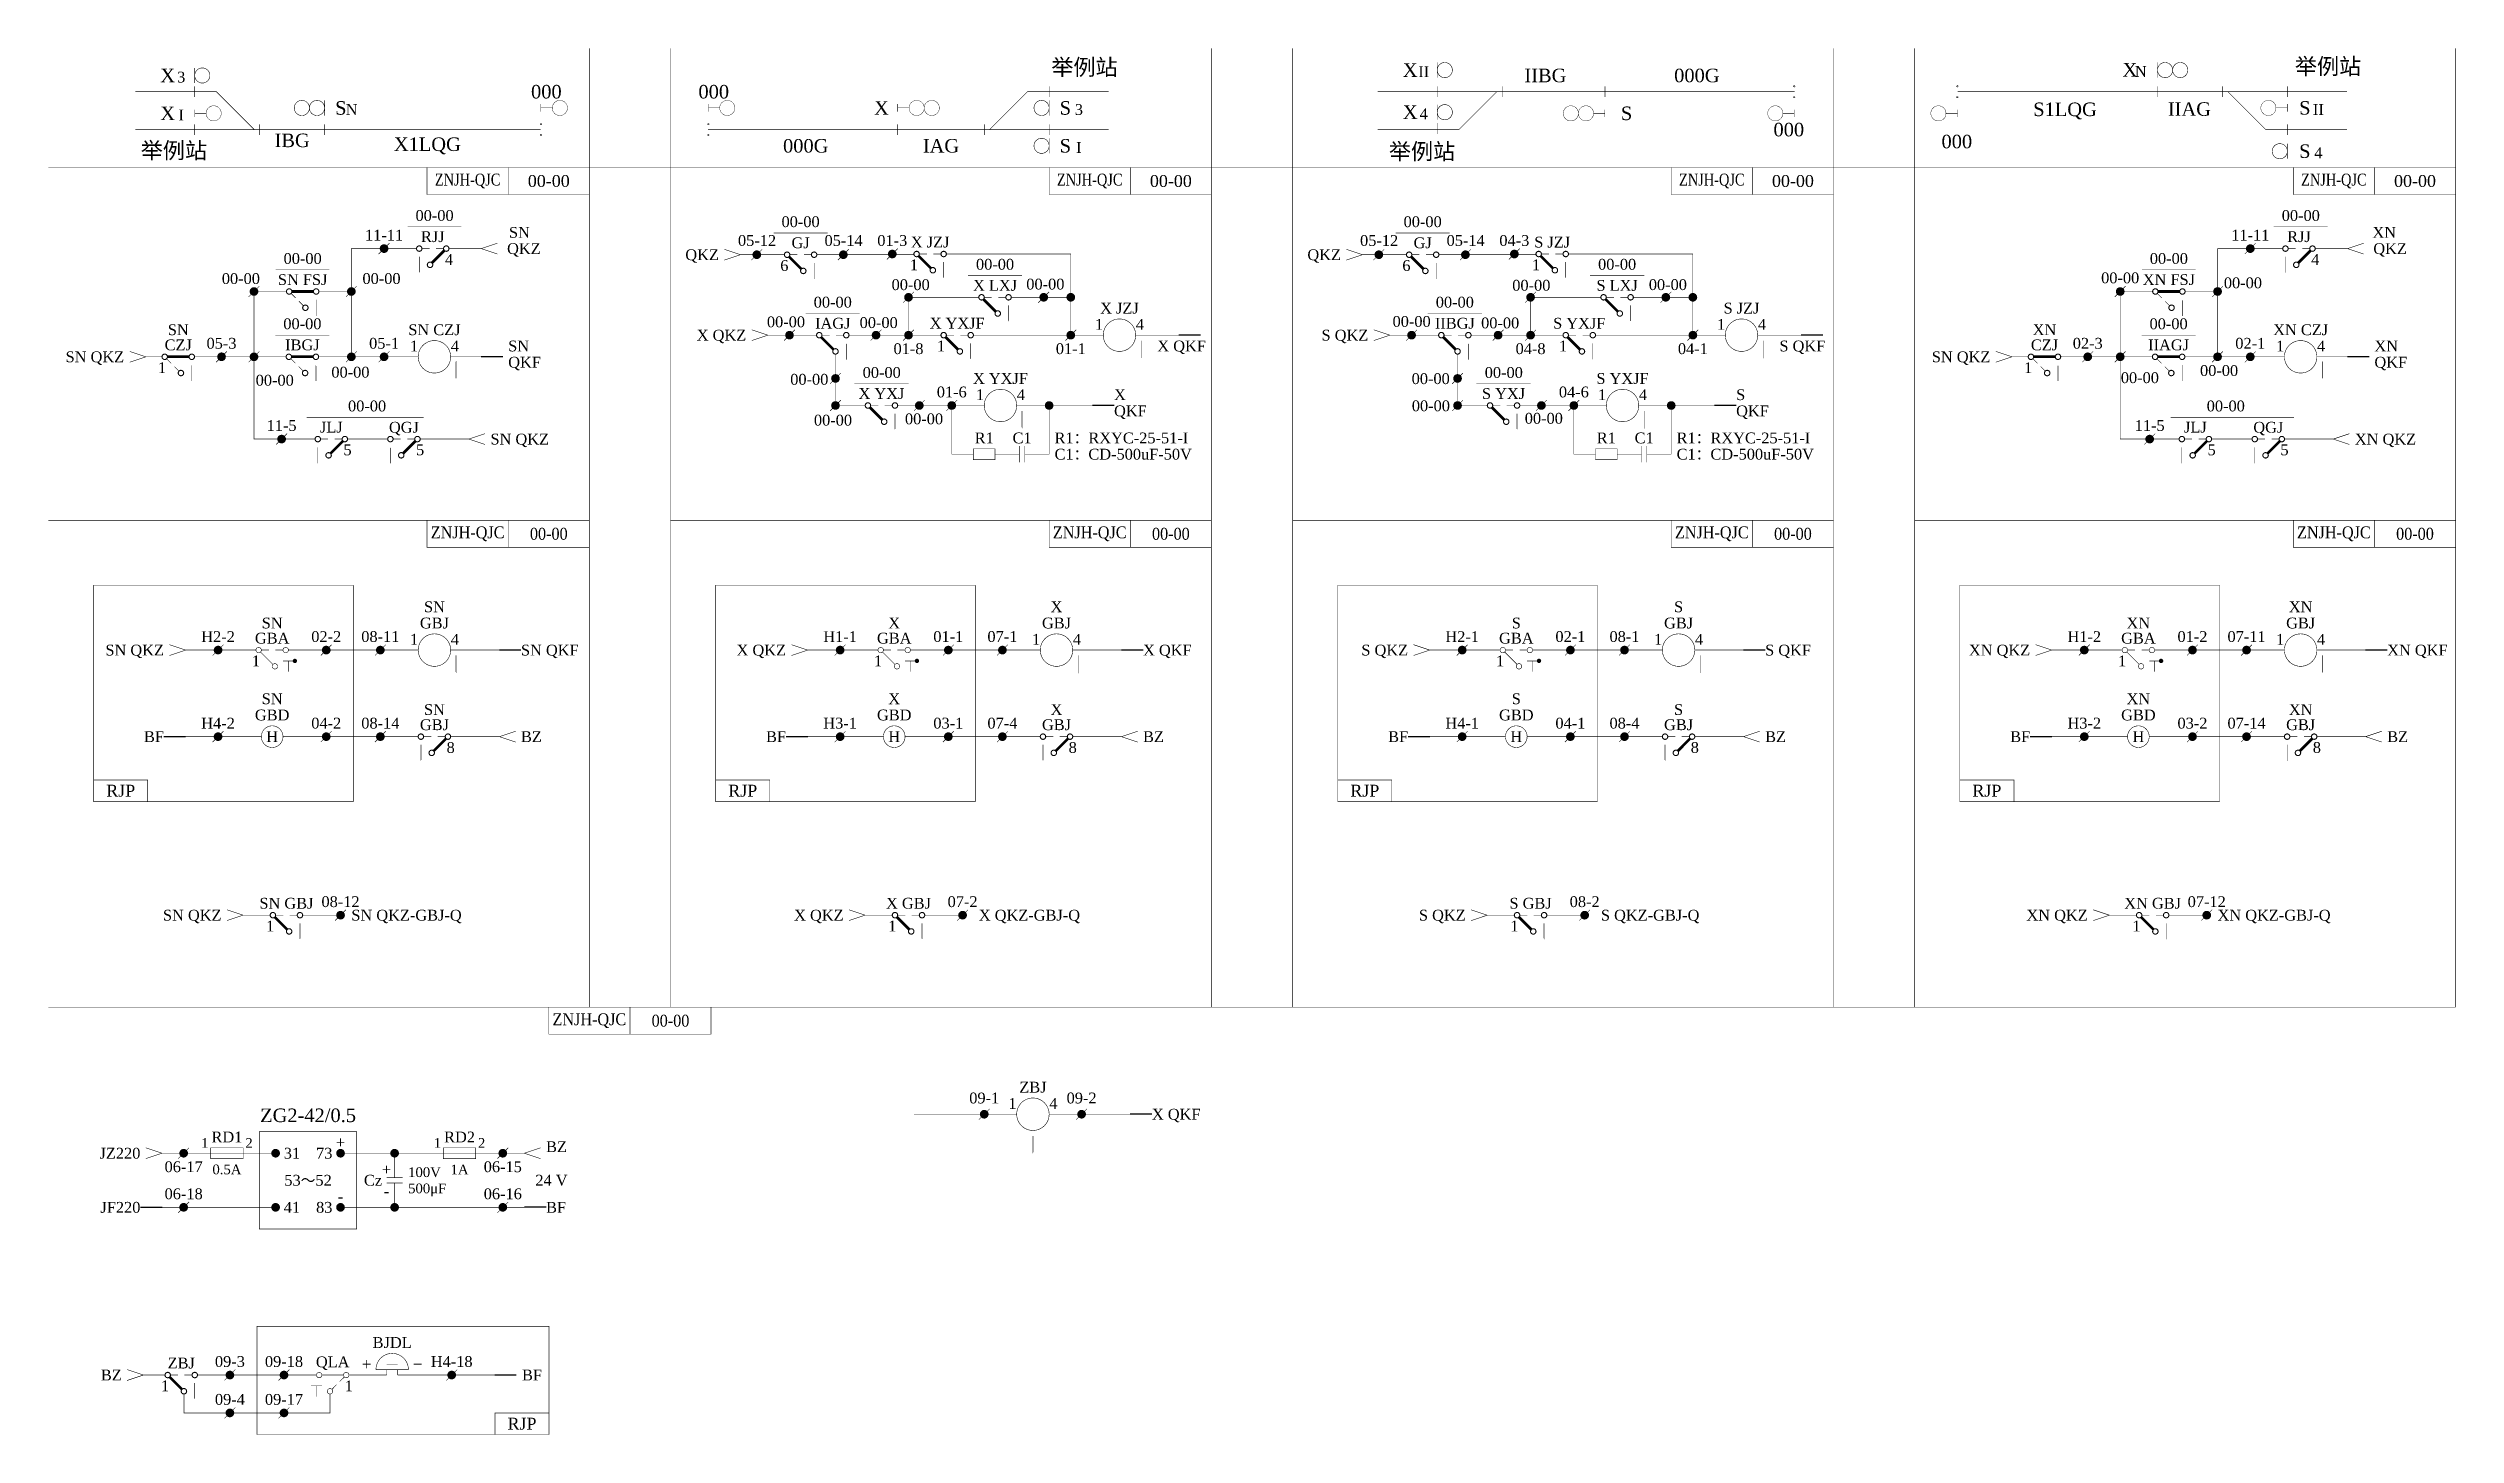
# Model space of a CAD drawing. Extents: x 25 to 470, y 36 to 292.
import ezdxf
from ezdxf.enums import TextEntityAlignment as Align

# ---------------------------------------------------------------- set-up
doc = ezdxf.new("R2010")
doc.units = 0
doc.header["$LTSCALE"] = 3
doc.header["$MEASUREMENT"] = 0
doc.layers.get('0').update_dxf_attribs({"linetype": 'CONTINUOUS'})
doc.layers.add('tie', color=7, linetype='CONTINUOUS')
doc.styles.add('CHINESE', font='TIMES.TTF')

# ---------------------------------------------------------------- blocks, each defined once
blk = doc.blocks.new('FX')
at = {"const_width": 0.1}
for points in [[(0, -1), (0, 1)], [(0, 0), (3, 0)]]:
    blk.add_lwpolyline(points, dxfattribs=at)
blk.add_lwpolyline([(3, 0, 1), (7, 0, 1)], format="xyb", close=True, dxfattribs=at)
blk = doc.blocks.new('JX')
at = {"const_width": 0.1}
for points in [[(0, -1), (0, 1)], [(0, 0), (3, 0)]]:
    blk.add_lwpolyline(points, dxfattribs=at)
for points in [[(3, 0, 1), (7, 0, 1)], [(7, 0, 1), (11, 0, 1)]]:
    blk.add_lwpolyline(points, format="xyb", close=True, dxfattribs=at)
blk = doc.blocks.new('114-BOLD')
at = {"const_width": 0.2}
for points in [[(1, 0, -1), (0, 0, -1)], [(6, 0, -1), (5, 0, -1)], [(4, -3, -1), (3, -3, -1)]]:
    blk.add_lwpolyline(points, format="xyb", close=True, dxfattribs=at)
for points, const_width in [([(5, 0), (1, 0)], 0.5), ([(0.85, -0.35), (1.7, -1.2)], 0.1), ([(2.3, -1.8), (3.15, -2.65)], 0.1)]:
    blk.add_lwpolyline(points, dxfattribs=dict(const_width=const_width))
at = {"color": 7}
blk.add_lwpolyline([(5.5, -4.5, 0.1, 0.1, 0), (5.5, -3.5, 1, 0, 0), (5.5, -1.5, 0, 0, 0)], format="xyseb", dxfattribs=at)
at = {"style": 'CHINESE'}
for tag, p in [('RELAY', (3, 2.2)), ('0', (0, -2))]:
    blk.add_attdef(tag, text='', height=2, dxfattribs=at).set_placement(p, align=Align.MIDDLE)
blk = doc.blocks.new('S2-BOLD')
at = {"style": 'CHINESE'}
blk.add_text('1        4', height=2, dxfattribs=at).set_placement((0, 2), align=Align.MIDDLE)
blk = doc.blocks.new('J01')
at = {"const_width": 0.1}
blk.add_lwpolyline([(-3, 0, 1), (3, 0, 1)], format="xyb", close=True, dxfattribs=at)
blk = doc.blocks.new('ARROW1')
blk.add_lwpolyline([(0, 0, 0.1, 0.1, 0), (0, -1.3, 0.8, 0, 0), (0, -3.3, 0, 0, 0)], format="xyseb")
blk = doc.blocks.new('123-BOLD')
at = {"const_width": 0.2}
for points in [[(-6, 0, 1), (-5, 0, 1)], [(-1, 0, 1), (0, 0, 1)], [(-4, -3, 1), (-3, -3, 1)]]:
    blk.add_lwpolyline(points, format="xyb", close=True, dxfattribs=at)
for points, const_width in [([(-5, 0), (-3.6, 0)], 0.1), ([(-2.4, 0), (-1, 0)], 0.1), ([(-0.85, -0.35), (-3.15, -2.65)], 0.5)]:
    blk.add_lwpolyline(points, dxfattribs=dict(const_width=const_width))
at = {"color": 7}
blk.add_lwpolyline([(-5.5, -4.5, 0.1, 0.1, 0), (-5.5, -3.5, 1, 0, 0), (-5.5, -1.5, 0, 0, 0)], format="xyseb", dxfattribs=at)
at = {"style": 'CHINESE'}
for tag, p in [('RELAY', (-3, 2.2)), ('0', (0, -2))]:
    blk.add_attdef(tag, text='', height=2, dxfattribs=at).set_placement(p, align=Align.MIDDLE)
blk = doc.blocks.new('DZ1')
at = {"const_width": 0.1}
blk.add_lwpolyline([(-1, -1), (1, 1)], dxfattribs=at)
at = {"const_width": 0.8}
blk.add_lwpolyline([(-0.4, 0, 1), (0.4, 0, 1)], format="xyb", close=True, dxfattribs=at)
blk = doc.blocks.new('144-BOLD')
at = {"const_width": 0.2}
for points in [[(1, 0, -1), (0, 0, -1)], [(6, 0, -1), (5, 0, -1)], [(4, -3, -1), (3, -3, -1)]]:
    blk.add_lwpolyline(points, format="xyb", close=True, dxfattribs=at)
for points, const_width in [([(2.4, 0), (1, 0)], 0.1), ([(5, 0), (3.6, 0)], 0.1), ([(0.85, -0.35), (3.15, -2.65)], 0.5)]:
    blk.add_lwpolyline(points, dxfattribs=dict(const_width=const_width))
at = {"color": 7}
blk.add_lwpolyline([(5.5, -1.5, 0.1, 0.1, 0), (5.5, -2.5, 1, 0, 0), (5.5, -4.5, 0, 0, 0)], format="xyseb", dxfattribs=at)
at = {"style": 'CHINESE'}
for tag, p in [('RELAY', (3, 2.2)), ('0', (0, -2))]:
    blk.add_attdef(tag, text='', height=2, dxfattribs=at).set_placement(p, align=Align.MIDDLE)
blk = doc.blocks.new('DZ2')
at = {"const_width": 0.8}
blk.add_lwpolyline([(-0.4, 0, 1), (0.4, 0, 1)], format="xyb", close=True, dxfattribs=at)
blk = doc.blocks.new('S2')
at = {"style": 'CHINESE'}
blk.add_text('1        4', height=2, dxfattribs=at).set_placement((0, 2), align=Align.MIDDLE)
blk = doc.blocks.new('124-BOLD')
at = {"const_width": 0.2}
for points in [[(1, 0, -1), (0, 0, -1)], [(6, 0, -1), (5, 0, -1)], [(4, -3, -1), (3, -3, -1)]]:
    blk.add_lwpolyline(points, format="xyb", close=True, dxfattribs=at)
for points, const_width in [([(2.4, 0), (1, 0)], 0.1), ([(5, 0), (3.6, 0)], 0.1), ([(0.85, -0.35), (3.15, -2.65)], 0.5)]:
    blk.add_lwpolyline(points, dxfattribs=dict(const_width=const_width))
at = {"color": 7}
blk.add_lwpolyline([(5.5, -4.5, 0.1, 0.1, 0), (5.5, -3.5, 1, 0, 0), (5.5, -1.5, 0, 0, 0)], format="xyseb", dxfattribs=at)
at = {"style": 'CHINESE'}
for tag, p in [('RELAY', (3, 2.2)), ('0', (0, -2))]:
    blk.add_attdef(tag, text='', height=2, dxfattribs=at).set_placement(p, align=Align.MIDDLE)
blk = doc.blocks.new('AN2')
at = {"const_width": 0.1}
for points in [[(-1, 0), (1, 0)], [(0, 0), (0, -2)]]:
    blk.add_lwpolyline(points, dxfattribs=at)
at = {"const_width": 0.4}
blk.add_lwpolyline([(1, 0, 1), (1.4, 0, 1)], format="xyb", close=True, dxfattribs=at)
blk = doc.blocks.new('143-BOLD')
at = {"const_width": 0.2}
for points in [[(-6, 0, 1), (-5, 0, 1)], [(-1, 0, 1), (0, 0, 1)], [(-4, -3, 1), (-3, -3, 1)]]:
    blk.add_lwpolyline(points, format="xyb", close=True, dxfattribs=at)
for points, const_width in [([(-5, 0), (-3.6, 0)], 0.1), ([(-2.4, 0), (-1, 0)], 0.1), ([(-0.85, -0.35), (-3.15, -2.65)], 0.5)]:
    blk.add_lwpolyline(points, dxfattribs=dict(const_width=const_width))
at = {"color": 7}
blk.add_lwpolyline([(-5.5, -1.5, 0.1, 0.1, 0), (-5.5, -2.5, 1, 0, 0), (-5.5, -4.5, 0, 0, 0)], format="xyseb", dxfattribs=at)
at = {"style": 'CHINESE'}
for tag, p in [('RELAY', (-3, 2.2)), ('0', (0, -2))]:
    blk.add_attdef(tag, text='', height=2, dxfattribs=at).set_placement(p, align=Align.MIDDLE)
blk = doc.blocks.new('DIANLING-DC')
at = {"const_width": 0.1}
blk.add_lwpolyline([(3, 1), (-3, 1, -1)], format="xyb", close=True, dxfattribs=at)
for points in [[(-1, 2), (1, 2)], [(-1, 0), (-1, 1)], [(1, 1), (1, 0)]]:
    blk.add_lwpolyline(points, dxfattribs=at)
blk = doc.blocks.new('AN1')
at = {"const_width": 0.1}
for points in [[(-1, 0), (1, 0)], [(0, 0), (0, -2)]]:
    blk.add_lwpolyline(points, dxfattribs=at)

msp = doc.modelspace()

# ---------------------------------------------------------------- linework, layer by layer
at = {"color": 7, "const_width": 0.1}
for points in [[(125, 292), (125, 270)], [(140, 292), (140, 270)], [(240, 292), (240, 270)], [(255, 292), (255, 270)], [(355, 292), (355, 270)], [(370, 292), (370, 270)], [(470, 292), (470, 270)], [(185.02, 253.87), (167.05, 253.87)], [(300.02, 253.87), (282.05, 253.87)], [(80.29, 219.79), (87.72, 219.79)], [(424.9, 219.79), (432.33, 219.79)], [(25, 204.79), (125, 204.79)], [(140, 204.79), (240, 204.79)], [(255, 204.79), (355, 204.79)], [(370, 204.79), (470, 204.79)], [(81.36, 192.79), (33.36, 192.79), (33.36, 152.79), (81.36, 152.79)], [(81.36, 192.79), (81.36, 152.79)], [(196.36, 192.79), (148.36, 192.79), (148.36, 152.79), (196.36, 152.79)], [(196.36, 192.79), (196.36, 152.79)], [(311.36, 192.79), (263.36, 192.79), (263.36, 152.79), (311.36, 152.79)], [(311.36, 192.79), (311.36, 152.79)], [(426.36, 192.79), (378.36, 192.79), (378.36, 152.79), (426.36, 152.79)], [(426.36, 192.79), (426.36, 152.79)], [(25, 114.79), (470, 114.79)], [(255, 114.79), (355, 114.79)], [(370, 114.79), (470, 114.79)]]:
    msp.add_lwpolyline(points, dxfattribs=at)
at = {"const_width": 0.1}
for points in [[(281.74, 289.4), (281.74, 286.6)], [(414.9, 289.4), (414.9, 286.6)], [(52.05, 285.6), (52.05, 288.4)], [(52.05, 285), (52.05, 283)], [(210, 285), (210, 283)], [(281.74, 285), (281.74, 283)], [(293.74, 285), (293.74, 283)], [(312.74, 285), (312.74, 283)], [(414.9, 285), (414.9, 283)], [(426.9, 285), (426.9, 283)], [(438.9, 285), (438.9, 283)], [(41.05, 284), (56.05, 284), (63.05, 277)], [(76.05, 282.4), (76.05, 279.6)], [(221, 284), (206, 284), (199, 277)], [(210, 282.4), (210, 279.6)], [(347.79, 284), (270.74, 284)], [(270.74, 277), (285.74, 277), (292.74, 284)], [(281.74, 281.61), (281.74, 278.81)], [(449.9, 284), (377.95, 284)], [(449.9, 277), (434.9, 277), (427.9, 284)], [(41.05, 277), (116, 277)], [(52.05, 278), (52.05, 276)], [(64.05, 278), (64.05, 276)], [(76.05, 278), (76.05, 276)], [(146.95, 277), (221, 277)], [(182, 278), (182, 276)], [(198, 278), (198, 276)], [(210, 278), (210, 276)], [(281.74, 278.21), (281.74, 276.21)], [(438.9, 278), (438.9, 276)], [(210, 275.4), (210, 272.6)], [(438.9, 271.6), (438.9, 274.4)], [(25, 270), (470, 270)], [(110, 270), (110, 265)], [(125, 114.79), (125, 270)], [(140, 114.79), (140, 270)], [(225, 270), (225, 265)], [(240, 114.79), (240, 270)], [(255, 114.79), (255, 270)], [(340, 270), (340, 265)], [(355, 114.79), (355, 270)], [(370, 114.79), (370, 270)], [(455, 270), (455, 265)], [(470, 114.79), (470, 270)], [(91.39, 259.02), (101.34, 259.02)], [(436.39, 259.02), (446.34, 259.02)], [(81, 235), (81, 255), (93.05, 255)], [(99.05, 255), (105, 255)], [(108, 256), (105, 255), (108, 254)], [(149.95, 254.87), (152.95, 253.87), (149.95, 252.87)], [(152.95, 253.87), (161.05, 253.87)], [(159.05, 257.87), (169.05, 257.87)], [(164.95, 253.87), (165.95, 253.87)], [(191, 254), (214, 254), (214, 239)], [(264.95, 254.87), (267.95, 253.87), (264.95, 252.87)], [(267.95, 253.87), (276.05, 253.87)], [(274.05, 257.87), (284.05, 257.87)], [(279.95, 253.87), (280.95, 253.87)], [(306, 254), (329, 254), (329, 239)], [(426, 235), (426, 255), (438.05, 255)], [(444.05, 255), (450, 255)], [(453, 256), (450, 255), (453, 254)], [(67, 251.07), (76.95, 251.07)], [(195, 250), (205, 250)], [(310, 250), (320, 250)], [(412, 251.07), (421.95, 251.07)], [(63, 235), (63, 247.07), (69, 247.07)], [(75, 247.07), (81, 247.07)], [(197, 246), (184, 246), (184, 239)], [(203, 246), (214, 246)], [(312, 246), (299, 246), (299, 239)], [(318, 246), (329, 246)], [(408, 235), (408, 247.07), (414, 247.07)], [(420, 247.07), (426, 247.07)], [(165, 243), (175, 243)], [(280, 243), (290, 243)], [(40, 236), (43, 235), (40, 234)], [(66.95, 239), (76.95, 239)], [(155, 240), (158, 239), (155, 238)], [(158, 239), (167, 239)], [(173, 239), (190, 239)], [(196, 239), (220, 239)], [(226, 239), (230, 239)], [(234, 239), (230, 239)], [(270, 240), (273, 239), (270, 238)], [(273, 239), (282, 239)], [(288, 239), (305, 239)], [(311, 239), (335, 239)], [(341, 239), (345, 239)], [(349, 239), (345, 239)], [(385, 236), (388, 235), (385, 234)], [(411.95, 239), (421.95, 239)], [(43, 235), (46, 235)], [(52, 235), (68.95, 235)], [(63, 235), (63, 219.79), (74.27, 219.79)], [(74.95, 235), (93.36, 235)], [(99.36, 235), (105, 235)], [(176, 226), (170.5, 226), (170.5, 235.5)], [(291, 226), (285.5, 226), (285.5, 235.5)], [(388, 235), (391, 235)], [(397, 235), (413.95, 235)], [(408, 235), (408, 219.79), (418.9, 219.79)], [(419.95, 235), (438.36, 235)], [(444.36, 235), (450, 235)], [(174, 230), (184, 230)], [(289, 230), (299, 230)], [(72.72, 223.81), (94.38, 223.81)], [(86.95, 223.81), (93.74, 223.81)], [(182, 226), (198, 226)], [(196, 217), (192, 217), (192, 226)], [(204, 226), (214, 226)], [(205.5, 217), (210, 217), (210, 226)], [(218, 226), (214, 226)], [(297, 226), (313, 226)], [(311, 217), (307, 217), (307, 226)], [(319, 226), (329, 226)], [(320.5, 217), (325, 217), (325, 226)], [(333, 226), (329, 226)], [(417.32, 223.81), (439.33, 223.81)], [(431.91, 223.81), (440.16, 223.81)], [(93.72, 219.79), (102.72, 219.79)], [(105.72, 220.79), (102.72, 219.79), (105.72, 218.79)], [(204.5, 215.5), (204.5, 218.5)], [(205.5, 215.5), (205.5, 218.5)], [(319.5, 215.5), (319.5, 218.5)], [(320.5, 215.5), (320.5, 218.5)], [(438.38, 219.79), (447.38, 219.79)], [(450.38, 220.79), (447.38, 219.79), (450.38, 218.79)], [(204.5, 217), (200, 217)], [(319.5, 217), (315, 217)], [(110, 204.79), (110, 199.79)], [(225, 204.79), (225, 199.79)], [(340, 204.79), (340, 199.79)], [(455, 204.79), (455, 199.79)], [(47.36, 181.79), (50.36, 180.79), (47.36, 179.79)], [(50.36, 180.79), (63.36, 180.79)], [(64.22, 180.43), (66.51, 178.14)], [(65.76, 180.79), (64.36, 180.79)], [(68.36, 180.79), (66.96, 180.79)], [(69.36, 180.79), (93.36, 180.79)], [(99.36, 180.79), (104.36, 180.79)], [(108.36, 180.79), (104.36, 180.79)], [(162.36, 181.79), (165.36, 180.79), (162.36, 179.79)], [(165.36, 180.79), (178.36, 180.79)], [(179.22, 180.43), (181.51, 178.14)], [(180.76, 180.79), (179.36, 180.79)], [(183.36, 180.79), (181.96, 180.79)], [(184.36, 180.79), (208.36, 180.79)], [(214.36, 180.79), (219.36, 180.79)], [(223.36, 180.79), (219.36, 180.79)], [(277.36, 181.79), (280.36, 180.79), (277.36, 179.79)], [(280.36, 180.79), (293.36, 180.79)], [(294.22, 180.43), (296.51, 178.14)], [(295.76, 180.79), (294.36, 180.79)], [(298.36, 180.79), (296.96, 180.79)], [(299.36, 180.79), (323.36, 180.79)], [(329.36, 180.79), (334.36, 180.79)], [(338.36, 180.79), (334.36, 180.79)], [(392.36, 181.79), (395.36, 180.79), (392.36, 179.79)], [(395.36, 180.79), (408.36, 180.79)], [(409.22, 180.43), (411.51, 178.14)], [(410.76, 180.79), (409.36, 180.79)], [(413.36, 180.79), (411.96, 180.79)], [(414.36, 180.79), (438.36, 180.79)], [(444.36, 180.79), (449.36, 180.79)], [(453.36, 180.79), (449.36, 180.79)], [(64.36, 164.79), (50.36, 164.79)], [(93.36, 164.79), (68.36, 164.79)], [(108.36, 164.79), (99.36, 164.79)], [(111.36, 165.79), (108.36, 164.79), (111.36, 163.79)], [(179.36, 164.79), (165.36, 164.79)], [(208.36, 164.79), (183.36, 164.79)], [(223.36, 164.79), (214.36, 164.79)], [(226.36, 165.79), (223.36, 164.79), (226.36, 163.79)], [(294.36, 164.79), (280.36, 164.79)], [(323.36, 164.79), (298.36, 164.79)], [(338.36, 164.79), (329.36, 164.79)], [(341.36, 165.79), (338.36, 164.79), (341.36, 163.79)], [(409.36, 164.79), (395.36, 164.79)], [(438.36, 164.79), (413.36, 164.79)], [(453.36, 164.79), (444.36, 164.79)], [(456.36, 165.79), (453.36, 164.79), (456.36, 163.79)], [(33.36, 152.79), (33.36, 156.79), (43.36, 156.79), (43.36, 152.79)], [(148.36, 152.79), (148.36, 156.79), (158.36, 156.79), (158.36, 152.79)], [(263.36, 152.79), (263.36, 156.79), (273.36, 156.79), (273.36, 152.79)], [(378.36, 152.79), (378.36, 156.79), (388.36, 156.79), (388.36, 152.79)], [(58, 132.79), (61, 131.79), (58, 130.79)], [(61, 131.79), (66, 131.79)], [(72, 131.79), (79, 131.79)], [(173, 132.79), (176, 131.79), (173, 130.79)], [(176, 131.79), (181, 131.79)], [(187, 131.79), (194, 131.79)], [(288, 132.79), (291, 131.79), (288, 130.79)], [(291, 131.79), (296, 131.79)], [(302, 131.79), (309, 131.79)], [(403, 132.79), (406, 131.79), (403, 130.79)], [(406, 131.79), (411, 131.79)], [(417, 131.79), (424, 131.79)], [(132.5, 114.79), (132.5, 109.79)], [(204, 95), (185, 95)], [(221, 95), (210, 95)], [(225, 95), (221, 95)], [(43, 88.79), (46, 87.79), (43, 86.79)], [(67, 87.79), (46, 87.79)], [(79, 87.79), (113, 87.79)], [(89, 83.29), (89, 87.79)], [(116, 88.79), (113, 87.79), (116, 86.79)], [(87.5, 83.29), (90.5, 83.29)], [(87.5, 82.29), (90.5, 82.29)], [(89, 82.29), (89, 77.79)], [(67, 77.79), (46, 77.79)], [(79, 77.79), (113, 77.79)], [(39.55, 47.79), (42.55, 46.79), (39.55, 45.79)], [(42.55, 46.79), (46.55, 46.79)], [(52.55, 46.79), (74.55, 46.79)], [(75.55, 46.79), (79.55, 46.79)], [(78.25, 44.99), (77.41, 44.14)], [(79.7, 46.43), (78.85, 45.59)], [(80.55, 46.79), (87.55, 46.79)], [(89.55, 46.79), (107.5, 46.79)], [(50.05, 43.29), (50.05, 39.79), (77.05, 39.79), (77.05, 43.29)], [(107.55, 35.79), (107.55, 39.79), (117.55, 39.79)]]:
    msp.add_lwpolyline(points, dxfattribs=at)
for points in [[(281.74, 288, -1), (284.54, 288, -1)], [(414.9, 288, -1), (417.7, 288, -1)], [(417.7, 288, -1), (420.5, 288, -1)], [(52.05, 287, 1), (54.85, 287, 1)], [(347.87, 285, -1), (347.62, 285, -1)], [(378.02, 285, -1), (377.77, 285, -1)], [(73.25, 281, 1), (70.45, 281, 1)], [(76.05, 281, 1), (73.25, 281, 1)], [(210, 281, 1), (207.2, 281, 1)], [(281.74, 280.21, -1), (284.54, 280.21, -1)], [(347.87, 283, -1), (347.62, 283, -1)], [(378.02, 283, -1), (377.77, 283, -1)], [(115.93, 278, 1), (116.18, 278, 1)], [(115.93, 276, 1), (116.18, 276, 1)], [(146.88, 278, 1), (147.12, 278, 1)], [(146.88, 276, 1), (147.12, 276, 1)], [(210, 274, 1), (207.2, 274, 1)], [(438.9, 273, -1), (436.1, 273, -1)], [(64.36, 180.79, -1), (63.36, 180.79, -1)], [(67.36, 177.79, -1), (66.36, 177.79, -1)], [(69.36, 180.79, -1), (68.36, 180.79, -1)], [(179.36, 180.79, -1), (178.36, 180.79, -1)], [(182.36, 177.79, -1), (181.36, 177.79, -1)], [(184.36, 180.79, -1), (183.36, 180.79, -1)], [(294.36, 180.79, -1), (293.36, 180.79, -1)], [(297.36, 177.79, -1), (296.36, 177.79, -1)], [(299.36, 180.79, -1), (298.36, 180.79, -1)], [(409.36, 180.79, -1), (408.36, 180.79, -1)], [(412.36, 177.79, -1), (411.36, 177.79, -1)], [(414.36, 180.79, -1), (413.36, 180.79, -1)], [(64.36, 164.79, 1), (68.36, 164.79, 1)], [(179.36, 164.79, 1), (183.36, 164.79, 1)], [(294.36, 164.79, 1), (298.36, 164.79, 1)], [(409.36, 164.79, 1), (413.36, 164.79, 1)], [(74.55, 46.79, 1), (75.55, 46.79, 1)], [(79.55, 46.79, 1), (80.55, 46.79, 1)], [(76.55, 43.79, 1), (77.55, 43.79, 1)]]:
    msp.add_lwpolyline(points, format="xyb", close=True, dxfattribs=at)
for points in [[(95, 265), (125, 265), (125, 270), (95, 270)], [(210, 265), (240, 265), (240, 270), (210, 270)], [(325, 265), (355, 265), (355, 270), (325, 270)], [(440, 265), (470, 265), (470, 270), (440, 270)], [(196, 216), (196, 218), (200, 218), (200, 216)], [(311, 216), (311, 218), (315, 218), (315, 216)], [(95, 199.79), (125, 199.79), (125, 204.79), (95, 204.79)], [(210, 199.79), (240, 199.79), (240, 204.79), (210, 204.79)], [(325, 199.79), (355, 199.79), (355, 204.79), (325, 204.79)], [(440, 199.79), (470, 199.79), (470, 204.79), (440, 204.79)], [(117.5, 109.79), (147.5, 109.79), (147.5, 114.79), (117.5, 114.79)], [(64, 73.79), (82, 73.79), (82, 91.79), (64, 91.79)], [(55, 88.79), (55, 86.79), (61, 86.79), (61, 88.79)], [(98, 88.79), (98, 86.79), (104, 86.79), (104, 88.79)], [(63.55, 35.79), (117.55, 35.79), (117.55, 55.79), (63.55, 55.79)]]:
    msp.add_lwpolyline(points, close=True, dxfattribs=at)
at = {"color": 7}
for points in [[(238, 239), (234, 239)], [(353, 239), (349, 239)], [(109, 235), (105, 235)], [(454, 235), (450, 235)], [(222, 226), (218, 226)], [(337, 226), (333, 226)], [(112.36, 180.79), (108.36, 180.79)], [(227.36, 180.79), (223.36, 180.79)], [(342.36, 180.79), (338.36, 180.79)], [(457.36, 180.79), (453.36, 180.79)], [(46.36, 164.79), (50.36, 164.79)], [(161.36, 164.79), (165.36, 164.79)], [(276.36, 164.79), (280.36, 164.79)], [(391.36, 164.79), (395.36, 164.79)], [(229, 95), (225, 95)], [(42, 77.79), (46, 77.79)], [(117, 77.79), (113, 77.79)], [(111.5, 46.79), (107.5, 46.79)]]:
    msp.add_lwpolyline(points, dxfattribs=at)

# ---------------------------------------------------------------- block references
at = {"yscale": 0.7, "zscale": 0.7}
for name, p, xscale in [('FX', (52.05, 280), 0.7), ('FX', (116.05, 281), 0.7), ('FX', (147, 281), 0.7), ('JX', (182, 281), 0.7), ('JX', (312.74, 280), -0.7), ('FX', (347.74, 280), -0.7), ('FX', (377.9, 280), -0.7), ('FX', (438.9, 281), -0.7)]:
    msp.add_blockref(name, p, dxfattribs=dict(at, xscale=xscale))
for name, p, values in [('143-BOLD', (99.05, 255), {'RELAY': 'RJJ', '0': '4'}), ('143-BOLD', (444.05, 255), {'RELAY': 'RJJ', '0': '4'}), ('124-BOLD', (161.05, 253.87), {'RELAY': 'GJ', '0': '6'}), ('144-BOLD', (185, 254), {'RELAY': 'X JZJ', '0': '1'}), ('124-BOLD', (276.05, 253.87), {'RELAY': 'GJ', '0': '6'}), ('144-BOLD', (300, 254), {'RELAY': 'S JZJ', '0': '1'}), ('114-BOLD', (69, 247.07), {'RELAY': 'SN FSJ'}), ('114-BOLD', (414, 247.07), {'RELAY': 'XN FSJ'}), ('144-BOLD', (197, 246), {'RELAY': 'X LXJ'}), ('144-BOLD', (312, 246), {'RELAY': 'S LXJ'}), ('124-BOLD', (167, 239), {'RELAY': 'IAGJ'}), ('144-BOLD', (190, 239), {'RELAY': 'X YXJF', '0': '1'}), ('124-BOLD', (282, 239), {'RELAY': 'IIBGJ'}), ('144-BOLD', (305, 239), {'RELAY': 'S YXJF', '0': '1'}), ('114-BOLD', (46, 235), {'RELAY': 'CZJ', '0': '1'}), ('114-BOLD', (68.95, 235), {'RELAY': 'IBGJ'}), ('114-BOLD', (391, 235), {'RELAY': 'CZJ', '0': '1'}), ('114-BOLD', (413.95, 235), {'RELAY': 'IIAGJ'}), ('144-BOLD', (176, 226), {'RELAY': 'X YXJ'}), ('144-BOLD', (291, 226), {'RELAY': 'S YXJ'}), ('123-BOLD', (80.3, 219.79), {'RELAY': 'JLJ', '0': '5'}), ('123-BOLD', (424.9, 219.79), {'RELAY': 'JLJ', '0': '5'}), ('143-BOLD', (99.36, 164.79), {'RELAY': 'GBJ', '0': '8'}), ('143-BOLD', (214.36, 164.79), {'RELAY': 'GBJ', '0': '8'}), ('143-BOLD', (329.36, 164.79), {'RELAY': 'GBJ', '0': '8'}), ('143-BOLD', (444.36, 164.79), {'RELAY': 'GBJ', '0': '8'}), ('144-BOLD', (66, 131.79), {'RELAY': 'SN GBJ', '0': '1'}), ('144-BOLD', (181, 131.79), {'RELAY': 'X GBJ', '0': '1'}), ('144-BOLD', (296, 131.79), {'RELAY': 'S GBJ', '0': '1'}), ('144-BOLD', (411, 131.79), {'RELAY': 'XN GBJ', '0': '1'}), ('144-BOLD', (46.55, 46.79), {'RELAY': 'ZBJ', '0': '1'})]:
    msp.add_blockref(name, p).add_auto_attribs(values)
for name, p in [('DZ1', (87.05, 255)), ('DZ1', (155.95, 253.87)), ('DZ1', (171.95, 253.87)), ('DZ1', (181, 254)), ('DZ1', (270.95, 253.87)), ('DZ1', (286.95, 253.87)), ('DZ1', (296, 254)), ('DZ1', (432.05, 255)), ('DZ1', (63, 247.07)), ('DZ1', (81, 247.07)), ('DZ1', (184, 246)), ('DZ1', (209, 246)), ('DZ1', (209, 246)), ('DZ2', (214, 246)), ('DZ1', (299, 246)), ('DZ1', (324, 246)), ('DZ1', (324, 246)), ('DZ2', (329, 246)), ('DZ1', (408, 247.07)), ('DZ1', (426, 247.07)), ('S2-BOLD', (223, 239)), ('J01', (223, 239)), ('S2-BOLD', (338, 239)), ('J01', (338, 239)), ('DZ1', (57, 235)), ('DZ1', (63, 235)), ('DZ1', (81, 235)), ('DZ1', (87.05, 235)), ('S2-BOLD', (96.36, 235)), ('J01', (96.36, 235)), ('DZ1', (162, 239)), ('DZ1', (178, 239)), ('DZ1', (184, 239)), ('DZ1', (214, 239)), ('DZ1', (214, 239)), ('ARROW1', (227, 238)), ('DZ1', (277, 239)), ('DZ1', (293, 239)), ('DZ1', (299, 239)), ('DZ1', (329, 239)), ('DZ1', (329, 239)), ('ARROW1', (342, 238)), ('DZ1', (402, 235)), ('DZ1', (408, 235)), ('DZ1', (426, 235)), ('DZ1', (432.05, 235)), ('S2-BOLD', (441.36, 235)), ('J01', (441.36, 235)), ('DZ1', (170.5, 231)), ('DZ1', (285.5, 231)), ('DZ1', (170.5, 226)), ('DZ1', (186, 226)), ('DZ1', (192, 226)), ('J01', (201, 226)), ('DZ1', (285.5, 226)), ('DZ1', (301, 226)), ('DZ1', (307, 226)), ('J01', (316, 226)), ('ARROW1', (205, 225)), ('DZ2', (210, 226)), ('ARROW1', (320, 225)), ('DZ2', (325, 226)), ('DZ1', (68.11, 219.79)), ('DZ1', (413.45, 219.79)), ('S2-BOLD', (96.36, 180.79)), ('J01', (96.36, 180.79)), ('S2-BOLD', (211.36, 180.79)), ('J01', (211.36, 180.79)), ('S2-BOLD', (326.36, 180.79)), ('J01', (326.36, 180.79)), ('S2-BOLD', (441.36, 180.79)), ('J01', (441.36, 180.79)), ('DZ1', (56.36, 180.79)), ('AN2', (69.36, 178.79)), ('DZ1', (76.36, 180.79)), ('DZ1', (86.36, 180.79)), ('ARROW1', (100.36, 179.79)), ('DZ1', (171.36, 180.79)), ('AN2', (184.36, 178.79)), ('DZ1', (191.36, 180.79)), ('DZ1', (201.36, 180.79)), ('ARROW1', (215.36, 179.79)), ('DZ1', (286.36, 180.79)), ('AN2', (299.36, 178.79)), ('DZ1', (306.36, 180.79)), ('DZ1', (316.36, 180.79)), ('ARROW1', (330.36, 179.79)), ('DZ1', (401.36, 180.79)), ('AN2', (414.36, 178.79)), ('DZ1', (421.36, 180.79)), ('DZ1', (431.36, 180.79)), ('ARROW1', (445.36, 179.79)), ('DZ1', (56.36, 164.79)), ('DZ1', (76.36, 164.79)), ('DZ1', (86.36, 164.79)), ('DZ1', (171.36, 164.79)), ('DZ1', (191.36, 164.79)), ('DZ1', (201.36, 164.79)), ('DZ1', (286.36, 164.79)), ('DZ1', (306.36, 164.79)), ('DZ1', (316.36, 164.79)), ('DZ1', (401.36, 164.79)), ('DZ1', (421.36, 164.79)), ('DZ1', (431.36, 164.79)), ('DZ1', (79, 131.79)), ('DZ1', (194, 131.79)), ('DZ1', (309, 131.79)), ('DZ1', (424, 131.79)), ('S2', (207, 95)), ('J01', (207, 95)), ('DZ1', (198, 95)), ('DZ1', (216, 95)), ('ARROW1', (207, 91)), ('DZ1', (50, 87.79)), ('DZ2', (67, 87.79)), ('DZ2', (79, 87.79)), ('DZ2', (89, 87.79)), ('DZ1', (109, 87.79)), ('DZ1', (50, 77.79)), ('DZ2', (67, 77.79)), ('DZ2', (79, 77.79)), ('DZ2', (89, 77.79)), ('DZ1', (109, 77.79)), ('DIANLING-DC', (88.55, 46.79)), ('DZ1', (58.55, 46.79)), ('DZ1', (68.55, 46.79)), ('AN1', (74.55, 44.79)), ('DZ1', (99.55, 46.79)), ('DZ1', (58.55, 39.79)), ('DZ1', (68.55, 39.79))]:
    msp.add_blockref(name, p)
at = {"rotation": 180}
for p in [(100.36, 231), (445.36, 231)]:
    msp.add_blockref('ARROW1', p, dxfattribs=at)
ref = msp.add_blockref('123-BOLD', (93.72, 219.79))
ref.add_attrib('RELAY', 'QGJ', dxfattribs={"height": 2, "style": 'CHINESE'}).set_placement((90.72, 221.74), align=Align.MIDDLE)
ref.add_attrib('0', '5', dxfattribs={"height": 2, "style": 'CHINESE'}).set_placement((93.72, 217.79), align=Align.MIDDLE)
ref = msp.add_blockref('123-BOLD', (438.38, 219.79))
ref.add_attrib('RELAY', 'QGJ', dxfattribs={"height": 2, "style": 'CHINESE'}).set_placement((435.38, 221.74), align=Align.MIDDLE)
ref.add_attrib('0', '5', dxfattribs={"height": 2, "style": 'CHINESE'}).set_placement((438.38, 217.79), align=Align.MIDDLE)

# ---------------------------------------------------------------- texts
at = {"color": 3, "style": 'CHINESE'}
for s, height, p in [('举例站', 3, (216.53, 288.61)), ('举例站', 3, (446.43, 288.76)), ('000', 2.5, (117.05, 284)), ('000', 2.5, (148, 284)), ('000G', 2.5, (329.74, 287)), ('S1LQG', 2.5, (397.8, 280.45)), ('000', 2.5, (346.74, 277)), ('000', 2.5, (377.8, 274.79)), ('举例站', 3, (48.19, 273.21)), ('X1LQG', 2.5, (95.05, 274)), ('000G', 2.5, (165, 274)), ('举例站', 3, (278.94, 273.04)), ('02-1', 2, (432.05, 237.5)), ('09-1', 2, (198, 98))]:
    msp.add_text(s, height=height, dxfattribs=at).set_placement(p, align=Align.MIDDLE)
at = {"style": 'CHINESE'}
for s, height, p in [('X', 2.5, (47.05, 287)), ('3', 2, (49.55, 286.7)), ('X', 2.5, (276.74, 288)), ('II', 2, (279.24, 287.7)), ('IIBG', 2.5, (301.74, 287)), ('X', 2.5, (409.8, 288.05)), ('N', 2, (411.8, 287.75)), ('X', 2.5, (47.05, 280)), ('I', 2, (49.55, 279.7)), ('S', 2.5, (79.05, 281)), ('N', 2, (81.05, 280.7)), ('X', 2.5, (179, 281)), ('S', 2.5, (213, 281)), ('3', 2, (215.5, 280.7)), ('X', 2.5, (276.74, 280.21)), ('4', 2, (279.24, 279.91)), ('S', 2.5, (316.74, 280)), ('IIAG', 2.5, (420.8, 280.79)), ('S', 2.5, (442.13, 281.01)), ('II', 2, (444.63, 280.71)), ('IBG', 2.5, (70.05, 275)), ('IAG', 2.5, (190, 274)), ('S', 2.5, (213, 274)), ('I', 2, (215.5, 273.7)), ('S', 2.5, (442.13, 273.01)), ('4', 2, (444.63, 272.71)), ('SN', 2, (49, 240)), ('SN CZJ', 2, (96.36, 240)), ('XN', 2, (394, 240)), ('XN CZJ', 2, (441.36, 240)), ('1        4', 2, (201, 228)), ('1        4', 2, (316, 228)), ('SN', 2, (96.36, 188.79)), ('X', 2, (211.36, 188.79)), ('S', 2, (326.36, 188.79)), ('XN', 2, (441.36, 188.79)), ('H2-2', 2, (56.36, 183.29)), ('GBA', 2, (66.36, 182.99)), ('SN', 2, (66.36, 185.79)), ('GBJ', 2, (96.36, 185.79)), ('H1-1', 2, (171.36, 183.29)), ('GBA', 2, (181.36, 182.99)), ('X', 2, (181.36, 185.79)), ('GBJ', 2, (211.36, 185.79)), ('H2-1', 2, (286.36, 183.29)), ('GBA', 2, (296.36, 182.99)), ('S', 2, (296.36, 185.79)), ('GBJ', 2, (326.36, 185.79)), ('H1-2', 2, (401.36, 183.29)), ('GBA', 2, (411.36, 182.99)), ('XN', 2, (411.36, 185.79)), ('GBJ', 2, (441.36, 185.79)), ('GBD', 2, (66.36, 168.79)), ('SN', 2, (66.36, 171.79)), ('SN', 2, (96.36, 169.79)), ('GBD', 2, (181.36, 168.79)), ('X', 2, (181.36, 171.79)), ('X', 2, (211.36, 169.79)), ('GBD', 2, (296.36, 168.79)), ('S', 2, (296.36, 171.79)), ('S', 2, (326.36, 169.79)), ('GBD', 2, (411.36, 168.79)), ('XN', 2, (411.36, 171.79)), ('XN', 2, (441.36, 169.79)), ('H4-2', 2, (56.36, 167.29)), ('H', 2, (66.36, 164.79)), ('H3-1', 2, (171.36, 167.29)), ('H', 2, (181.36, 164.79)), ('H4-1', 2, (286.36, 167.29)), ('H', 2, (296.36, 164.79)), ('H3-2', 2, (401.36, 167.29)), ('H', 2, (411.36, 164.79)), ('ZG2-42/0.5', 2.5, (73, 94.79)), ('+', 2, (79, 89.79)), ('0.5A', 1.8, (58, 84.79)), ('+', 2, (87.5, 84.79)), ('1A', 1.8, (101, 84.79)), ('53～52', 2, (73, 82.79)), ('Cz', 2, (85, 82.79)), ('-', 2, (87.5, 80.79)), ('24 V', 2, (118, 82.79)), ('-', 2, (79, 79.79)), ('BJDL', 2, (88.55, 52.79)), ('＋             －', 1.5, (88.55, 48.79)), ('H4-18', 2, (99.55, 49.29))]:
    msp.add_text(s, height=height, dxfattribs=at).set_placement(p, align=Align.MIDDLE)
for width, p in [(0.8, (102.5, 267.5)), (0.8, (217.5, 267.5)), (0.8, (332.5, 267.5)), (0.8, (447.5, 267.5)), (0.9, (102.5, 202.29)), (0.9, (217.5, 202.29)), (0.9, (332.5, 202.29)), (0.9, (447.5, 202.29)), (0.9, (125, 112.29))]:
    msp.add_text('ZNJH-QJC', height=2.2, dxfattribs=dict(at, width=width)).set_placement(p, align=Align.MIDDLE)
at = {"color": 2, "style": 'CHINESE'}
for s, height, p in [('00-00', 2.2, (117.5, 267.5)), ('00-00', 2.2, (232.5, 267.5)), ('00-00', 2.2, (347.5, 267.5)), ('00-00', 2.2, (462.5, 267.5)), ('00-00', 2, (96.39, 261.12)), ('00-00', 2, (164.05, 259.97)), ('00-00', 2, (279.05, 259.97)), ('00-00', 2, (441.39, 261.12)), ('00-00', 2, (72, 253.17)), ('00-00', 2, (200, 252.1)), ('00-00', 2, (170, 245.1)), ('00-00', 2, (71.95, 241.1)), ('00-00', 2, (179.05, 232.1)), ('00-00', 2, (83.91, 225.91)), ('00-00', 2, (427.52, 225.91)), ('RJP', 2.2, (38.36, 154.79)), ('RJP', 2.2, (153.36, 154.79)), ('RJP', 2.2, (268.36, 154.79)), ('RJP', 2.2, (383.36, 154.79)), ('RJP', 2.2, (112.55, 37.79))]:
    msp.add_text(s, height=height, dxfattribs=at).set_placement(p, align=Align.MIDDLE)
at = {"style": 'CHINESE'}
for s, p in [('SN', (114, 258)), ('XN', (459, 258)), ('QKZ', (116, 255)), ('QKZ', (461, 255)), ('SN QKZ', (39, 235)), ('SN QKZ', (384, 235)), ('SN QKZ', (46.36, 180.79)), ('X QKZ', (161.36, 180.79)), ('S QKZ', (276.36, 180.79)), ('XN QKZ', (391.36, 180.79)), ('BF', (46.36, 164.79)), ('BF', (161.36, 164.79)), ('BF', (276.36, 164.79)), ('BF', (391.36, 164.79)), ('SN QKZ', (57, 131.79)), ('X QKZ', (172, 131.79)), ('S QKZ', (287, 131.79)), ('XN QKZ', (402, 131.79)), ('73', (77.5, 87.79)), ('83', (77.5, 77.79)), ('BZ', (38.55, 46.79))]:
    msp.add_text(s, height=2, dxfattribs=at).set_placement(p, align=Align.MIDDLE_RIGHT)
at = {"color": 6, "style": 'CHINESE'}
for p in [(417, 253.17), (315, 252.1), (285, 245.1), (416.95, 241.1), (294.05, 232.1)]:
    msp.add_text('00-00', height=2, dxfattribs=at).set_placement(p, align=Align.MIDDLE)
at = {"style": 'CHINESE'}
for s, height, p in [('X JZJ', 2, (223, 243)), ('S JZJ', 2, (338, 243)), ('X YXJF', 2, (201, 230)), ('S YXJF', 2, (316, 230)), ('R1', 2, (198, 219)), ('C1', 2, (205, 219)), ('R1', 2, (313, 219)), ('C1', 2, (320, 219)), ('ZBJ', 2, (207, 99)), ('1          2', 1.8, (58, 88.79)), ('RD1', 2, (58, 89.79)), ('1          2', 1.8, (101, 88.79)), ('RD2', 2, (101, 89.79))]:
    msp.add_text(s, height=height, dxfattribs=at).set_placement(p, align=Align.CENTER)
for s, height, p in [('SN', 2, (110, 237)), ('X QKF', 2, (230, 237)), ('S QKF', 2, (345, 237)), ('XN', 2, (455, 237)), ('QKF', 2, (110, 234)), ('QKF', 2, (455, 234)), ('X', 2, (222, 228)), ('S', 2, (337, 228)), ('QKF', 2, (222, 225)), ('QKF', 2, (337, 225)), ('SN QKZ', 2, (106.72, 219.79)), ('R1：RXYC-25-51-I', 2, (211, 220)), ('R1：RXYC-25-51-I', 2, (326, 220)), ('XN QKZ', 2, (451.38, 219.79)), ('C1：CD-500uF-50V', 2, (211, 217)), ('C1：CD-500uF-50V', 2, (326, 217)), ('SN QKF', 2, (112.36, 180.79)), ('X QKF', 2, (227.36, 180.79)), ('S QKF', 2, (342.36, 180.79)), ('XN QKF', 2, (457.36, 180.79)), ('BZ', 2, (112.36, 164.79)), ('BZ', 2, (227.36, 164.79)), ('BZ', 2, (342.36, 164.79)), ('BZ', 2, (457.36, 164.79)), ('31', 2, (68.5, 87.79)), ('100V', 1.8, (91.5, 84.29)), ('500μF', 1.8, (91.5, 81.29)), ('41', 2, (68.5, 77.79)), ('BF', 2, (112.55, 46.79))]:
    msp.add_text(s, height=height, dxfattribs=at).set_placement(p, align=Align.MIDDLE_LEFT)
at = {"color": 6, "style": 'CHINESE', "width": 0.9}
for p in [(117.5, 202.29), (232.5, 202.29), (347.5, 202.29), (462.5, 202.29)]:
    msp.add_text('00-00', height=2.2, dxfattribs=at).set_placement(p, align=Align.MIDDLE)
at = {"color": 2, "style": 'CHINESE', "width": 0.9}
msp.add_text('00-00', height=2.2, dxfattribs=at).set_placement((140, 112.29), align=Align.MIDDLE)
at = {"style": 'CHINESE'}
for tag, p in [('1', (63.36, 178.79)), ('1', (178.36, 178.79)), ('1', (293.36, 178.79)), ('1', (408.36, 178.79)), ('QLA', (77.55, 48.99)), ('1', (80.55, 44.79))]:
    msp.add_attdef(tag, text='', height=2, dxfattribs=at).set_placement(p, align=Align.MIDDLE)
at = {"layer": 'tie', "color": 3, "style": 'CHINESE'}
for s, p in [('11-11', (87.05, 257.5)), ('11-11', (432.05, 257.5)), ('05-12', (156, 256.5)), ('05-14', (172, 256.5)), ('01-3', (181, 256.5)), ('05-12', (271, 256.5)), ('05-14', (287, 256.5)), ('04-3', (296, 256.5)), ('00-00', (60.58, 249.46)), ('00-00', (86.58, 249.46)), ('00-00', (184.4, 248.33)), ('00-00', (209.3, 248.44)), ('00-00', (324.38, 248.34)), ('00-00', (408, 249.59)), ('00-00', (430.69, 248.67)), ('00-00', (299.14, 248.22)), ('00-00', (161.35, 241.46)), ('00-00', (178.49, 241.32)), ('00-00', (277.01, 241.54)), ('00-00', (293.38, 241.26)), ('05-3', (57, 237.5)), ('05-1', (87.05, 237.5)), ('01-8', (184, 236.5)), ('01-1', (214, 236.5)), ('04-8', (299, 236.5)), ('04-1', (329, 236.5)), ('02-3', (402, 237.5)), ('00-00', (66.84, 230.67)), ('00-00', (80.83, 232.16)), ('00-00', (165.66, 230.84)), ('00-00', (280.54, 230.96)), ('00-00', (411.64, 231.14)), ('00-00', (426.28, 232.46)), ('01-6', (192, 228.5)), ('04-6', (307, 228.5)), ('11-5', (68.11, 222.29)), ('00-00', (170.04, 223.29)), ('00-00', (186.87, 223.53)), ('00-00', (280.57, 225.94)), ('00-00', (301.45, 223.63)), ('11-5', (413.45, 222.29)), ('02-2', (76.36, 183.29)), ('08-11', (86.36, 183.29)), ('01-1', (191.36, 183.29)), ('07-1', (201.36, 183.29)), ('02-1', (306.36, 183.29)), ('08-1', (316.36, 183.29)), ('01-2', (421.36, 183.29)), ('07-11', (431.36, 183.29)), ('04-2', (76.36, 167.29)), ('08-14', (86.36, 167.29)), ('03-1', (191.36, 167.29)), ('07-4', (201.36, 167.29)), ('04-1', (306.36, 167.29)), ('08-4', (316.36, 167.29)), ('03-2', (421.36, 167.29)), ('07-14', (431.36, 167.29)), ('08-12', (79, 134.29)), ('07-2', (194, 134.29)), ('08-2', (309, 134.29)), ('07-12', (424, 134.29)), ('09-2', (216, 98)), ('06-17', (50, 85.29)), ('06-15', (109, 85.29)), ('06-18', (50, 80.29)), ('06-16', (109, 80.29)), ('09-3', (58.55, 49.29)), ('09-18', (68.55, 49.29)), ('09-4', (58.55, 42.29)), ('09-17', (68.55, 42.29))]:
    msp.add_text(s, height=2, dxfattribs=at).set_placement(p, align=Align.MIDDLE)
at = {"layer": 'tie', "color": 1, "style": 'CHINESE'}
for s, p in [('QKZ', (148.95, 253.87)), ('QKZ', (263.95, 253.87)), ('X QKZ', (154, 239)), ('S QKZ', (269, 239)), ('JZ220', (42, 87.79)), ('JF220', (42, 77.79))]:
    msp.add_text(s, height=2, dxfattribs=at).set_placement(p, align=Align.MIDDLE_RIGHT)
for s, p in [('SN QKZ-GBJ-Q', (81, 131.79)), ('X QKZ-GBJ-Q', (197, 131.79)), ('S QKZ-GBJ-Q', (312, 131.79)), ('XN QKZ-GBJ-Q', (426, 131.79)), ('X QKF', (229, 95)), ('BZ', (117, 89)), ('BF', (117, 77.79))]:
    msp.add_text(s, height=2, dxfattribs=at).set_placement(p, align=Align.MIDDLE_LEFT)

doc.saveas('drawing.dxf')
